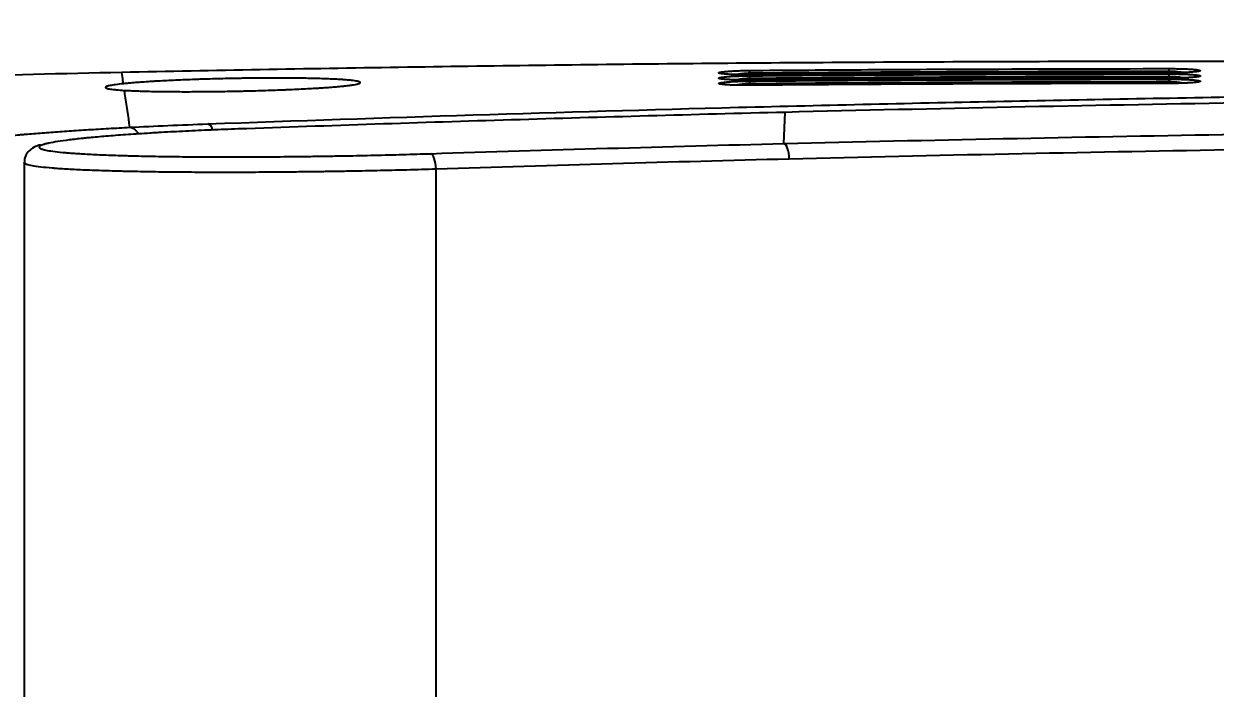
# Model space of a CAD drawing. Extents: x 2759 to 9191, y -64 to 2464.
# Drawn here: x 3099.8 to 3176.5, y 1843.2 to 1885.9 of the extents above; entities that cross this region are included whole.
import ezdxf

# ---------------------------------------------------------------- set-up
doc = ezdxf.new("R2010")
doc.units = 0
doc.header["$LTSCALE"] = 20
doc.header["$MEASUREMENT"] = 0
doc.layers.get('0').update_dxf_attribs({"linetype": 'CONTINUOUS'})
doc.layers.get('DEFPOINTS').update_dxf_attribs({"linetype": 'CONTINUOUS'})
doc.styles.get("Standard").update_dxf_attribs({"font": 'NanumGothic.ttf'})
doc.dimstyles.get("Standard").update_dxf_attribs({"dimtxt": 2.7, "dimasz": 2.5, "dimexe": 1.5, "dimexo": 1.5, "dimgap": 1.5, "dimtad": 1, "dimdec": 0, "dimlfac": 10, "dimzin": 0, "dimdsep": 46, "dimtxsty": 'Standard', "dimcen": 0, "dimclrt": 2, "dimadec": 0, "dimazin": 0, "dimtfac": 1, "dimtdec": 0, "dimtmove": 0, "dimatfit": 3, "dimfxl": 0, "dimtolj": 1, "dimtzin": 0, "dimarcsym": 0})

# ---------------------------------------------------------------- blocks, each defined once
blk = doc.blocks.new('*D41')
at = {"color": 3, "lineweight": -2}
for p, q in [((2915.782, 1685.187), (2915.782, 1966.499)), ((3600.37, 1685.186), (3600.37, 1966.499)), ((2935.782, 1961.499), (3580.37, 1961.499))]:
    blk.add_line(p, q, dxfattribs=at)
at = {"color": 3}
for points in [[(2935.782, 1964.832), (2935.782, 1958.166), (2915.782, 1961.499)], [(3580.37, 1964.832), (3580.37, 1958.166), (3600.37, 1961.499)]]:
    blk.add_solid(points, dxfattribs=at)
at = {"layer": 'DEFPOINTS', "color": 0}
for p in [(3600.37, 1961.499), (2915.782, 1683.687), (3600.37, 1683.686)]:
    blk.add_point(p, dxfattribs=at)
at = {"color": 2, "insert": (3258.076, 1985.108), "char_height": 25, "attachment_point": 5}
blk.add_mtext('\\A1;685', dxfattribs=at)

msp = doc.modelspace()

# ---------------------------------------------------------------- linework, layer by layer
at = {"color": 7, "linetype": 'Continuous'}
for p, q in [((3148.708, 1878.233), (3148.774, 1880.244)), ((3099.79, 1877.005), (3099.79, 1841.288))]:
    msp.add_line(p, q, dxfattribs=at)
for centre, major_axis, ratio, start_param, end_param in [((3146.51, 1882.439), (-0.004, 0.5), 0.00722, 5.410489, 6.233224), ((3173.51, 1882.559), (-0.001, 0.5), 0.000961, 5.41052, 6.23323), ((3173.51, 1882.219), (-0.001, 0.5), 0.000959, 5.41052, 6.23323), ((3146.51, 1882.098), (-0.004, 0.5), 0.007221, 5.410489, 6.233224), ((3146.51, 1881.758), (-0.004, 0.5), 0.007222, 5.410489, 6.233224), ((3173.51, 1881.878), (-0.001, 0.5), 0.000956, 5.41052, 6.23323), ((3111.654, 1878), (-0.055, 1.499), 0.325788, 5.548218, 6.230342), ((3148.716, 1877.234), (-0.025, 1), 0.32589, 4.704201, 6.230337), ((3125.983, 1876.584), (-0.032, 0.999), 0.32583, 4.701943, 6.230343)]:
    msp.add_ellipse(centre, major_axis=major_axis, ratio=ratio, start_param=start_param, end_param=end_param, dxfattribs=at)
for points, knots in [([(3248.759, 1883.288), (3245.786, 1883.305), (3242.813, 1883.322), (3236.868, 1883.357), (3233.896, 1883.373), (3224.978, 1883.42), (3219.033, 1883.448), (3210.115, 1883.481), (3207.142, 1883.491), (3201.197, 1883.507), (3192.279, 1883.526), (3183.361, 1883.529), (3171.471, 1883.522), (3165.525, 1883.511), (3156.608, 1883.474), (3153.635, 1883.458), (3147.69, 1883.418), (3144.718, 1883.393), (3135.801, 1883.305), (3129.856, 1883.229), (3117.968, 1883.043), (3112.023, 1882.934), (3106.079, 1882.81)], [0, 0, 0, 0, 0.0625, 0.0625, 0.125, 0.125, 0.25, 0.25, 0.3125, 0.3125, 0.375, 0.5, 0.5, 0.625, 0.625, 0.6875, 0.6875, 0.75, 0.75, 0.875, 0.875, 1, 1, 1, 1]), ([(3106.079, 1882.81), (3102.297, 1882.731), (3098.514, 1882.637), (3092.842, 1882.467), (3090.951, 1882.405), (3087.17, 1882.271), (3085.279, 1882.198), (3081.499, 1882.04), (3079.609, 1881.954), (3075.831, 1881.767), (3072.053, 1881.566), (3068.277, 1881.333), (3064.502, 1881.081), (3062.615, 1880.946), (3060.729, 1880.801)], [0, 0, 0, 0, 0.25, 0.25, 0.375, 0.375, 0.5, 0.5, 0.625, 0.625, 0.75, 0.875, 0.875, 1, 1, 1, 1]), ([(3146.505, 1882.666), (3146.427, 1882.665), (3146.349, 1882.665), (3146.195, 1882.665), (3146.12, 1882.665), (3146.026, 1882.666), (3146.008, 1882.666), (3145.971, 1882.666), (3145.952, 1882.666), (3145.898, 1882.667), (3145.862, 1882.668), (3145.757, 1882.669), (3145.689, 1882.671), (3145.592, 1882.673), (3145.56, 1882.674), (3145.513, 1882.675), (3145.497, 1882.676), (3145.467, 1882.677), (3145.452, 1882.677), (3145.377, 1882.68), (3145.321, 1882.682), (3145.215, 1882.687), (3145.165, 1882.689), (3145.094, 1882.693), (3145.071, 1882.694), (3145.027, 1882.697), (3145.005, 1882.699), (3144.942, 1882.703), (3144.904, 1882.706), (3144.833, 1882.712), (3144.8, 1882.716), (3144.71, 1882.726), (3144.661, 1882.732), (3144.611, 1882.741), (3144.602, 1882.743), (3144.585, 1882.747), (3144.577, 1882.749), (3144.555, 1882.754), (3144.543, 1882.758), (3144.514, 1882.769), (3144.505, 1882.777), (3144.505, 1882.787), (3144.506, 1882.789), (3144.509, 1882.793), (3144.514, 1882.798), (3144.526, 1882.804), (3144.555, 1882.816), (3144.585, 1882.824), (3144.644, 1882.836), (3144.666, 1882.84), (3144.704, 1882.845), (3144.717, 1882.847), (3144.745, 1882.851), (3144.759, 1882.853), (3144.835, 1882.863), (3144.906, 1882.87), (3145.03, 1882.881), (3145.074, 1882.885), (3145.145, 1882.89), (3145.169, 1882.892), (3145.22, 1882.895), (3145.246, 1882.897), (3145.325, 1882.902), (3145.381, 1882.905), (3145.498, 1882.911), (3145.56, 1882.914), (3145.657, 1882.918), (3145.691, 1882.92), (3145.758, 1882.922), (3145.793, 1882.923), (3145.897, 1882.927), (3145.969, 1882.929), (3146.08, 1882.932), (3146.117, 1882.933), (3146.175, 1882.934), (3146.194, 1882.934), (3146.232, 1882.935), (3146.252, 1882.935), (3146.348, 1882.937), (3146.427, 1882.938), (3146.505, 1882.938)], [0, 0, 0, 0, 0.03125, 0.03125, 0.0625, 0.0625, 0.070313, 0.070313, 0.078125, 0.078125, 0.09375, 0.09375, 0.125, 0.125, 0.140625, 0.140625, 0.148438, 0.148438, 0.15625, 0.15625, 0.1875, 0.1875, 0.21875, 0.21875, 0.234375, 0.234375, 0.25, 0.25, 0.28125, 0.28125, 0.3125, 0.3125, 0.375, 0.375, 0.390625, 0.390625, 0.40625, 0.40625, 0.4375, 0.4375, 0.5, 0.5, 0.515625, 0.515625, 0.53125, 0.5625, 0.5625, 0.625, 0.625, 0.65625, 0.65625, 0.671875, 0.671875, 0.6875, 0.6875, 0.75, 0.75, 0.78125, 0.78125, 0.796875, 0.796875, 0.8125, 0.8125, 0.84375, 0.84375, 0.875, 0.875, 0.890625, 0.890625, 0.90625, 0.90625, 0.9375, 0.9375, 0.953125, 0.953125, 0.960937, 0.960937, 0.96875, 0.96875, 1, 1, 1, 1]), ([(3146.505, 1882.667), (3146.477, 1882.667), (3146.269, 1882.664), (3145.873, 1882.667), (3145.382, 1882.679), (3144.971, 1882.7), (3144.748, 1882.725), (3144.696, 1882.736), (3144.696, 1882.736)], [0, 0, 0, 0, 0.028653, 0.211251, 0.398903, 0.619265, 0.875039, 1, 1, 1, 1]), ([(3146.51, 1882.761), (3146.444, 1882.76), (3146.38, 1882.758), (3146.284, 1882.753), (3146.253, 1882.751), (3146.191, 1882.746), (3146.161, 1882.744), (3146.072, 1882.736), (3146.015, 1882.73), (3145.947, 1882.721), (3145.934, 1882.719), (3145.907, 1882.715), (3145.894, 1882.713), (3145.855, 1882.707), (3145.83, 1882.703), (3145.763, 1882.691), (3145.722, 1882.683), (3145.684, 1882.675)], [0, 0, 0, 0, 0.205276, 0.205276, 0.307913, 0.307913, 0.410551, 0.410551, 0.615827, 0.615827, 0.667146, 0.667146, 0.718465, 0.718465, 0.821103, 0.821103, 1, 1, 1, 1]), ([(3146.505, 1882.938), (3148.756, 1882.958), (3151.006, 1882.974), (3155.506, 1883.002), (3157.757, 1883.014), (3164.508, 1883.042), (3169.008, 1883.053), (3173.509, 1883.059)], [0, 0, 0, 0, 0.25, 0.25, 0.5, 0.5, 1, 1, 1, 1]), ([(3173.509, 1882.786), (3169.008, 1882.78), (3164.508, 1882.77), (3157.757, 1882.741), (3155.506, 1882.73), (3151.006, 1882.702), (3148.756, 1882.685), (3146.505, 1882.666)], [0, 0, 0, 0, 0.5, 0.5, 0.75, 0.75, 1, 1, 1, 1]), ([(3146.505, 1882.598), (3148.756, 1882.617), (3151.006, 1882.634), (3155.506, 1882.662), (3157.757, 1882.673), (3164.508, 1882.702), (3169.008, 1882.712), (3173.509, 1882.718)], [0, 0, 0, 0, 0.25, 0.25, 0.5, 0.5, 1, 1, 1, 1]), ([(3173.51, 1882.881), (3169.01, 1882.875), (3162.259, 1882.859), (3155.509, 1882.824), (3151.009, 1882.796), (3148.759, 1882.78), (3146.51, 1882.761)], [0, 0, 0, 0, 0.5, 0.75, 0.75, 1, 1, 1, 1]), ([(3175.318, 1882.874), (3175.318, 1882.874), (3175.315, 1882.873), (3175.252, 1882.86), (3175.023, 1882.834), (3174.599, 1882.808), (3174.07, 1882.791), (3173.633, 1882.785), (3173.409, 1882.787), (3173.355, 1882.788)], [0, 0, 0, 0, 0.017674, 0.141331, 0.361877, 0.589204, 0.781758, 0.94776, 1, 1, 1, 1]), ([(3173.509, 1883.059), (3173.588, 1883.059), (3173.666, 1883.058), (3173.819, 1883.057), (3173.894, 1883.057), (3173.988, 1883.055), (3174.006, 1883.055), (3174.043, 1883.054), (3174.061, 1883.054), (3174.116, 1883.053), (3174.152, 1883.052), (3174.257, 1883.05), (3174.324, 1883.048), (3174.421, 1883.045), (3174.453, 1883.044), (3174.5, 1883.042), (3174.515, 1883.041), (3174.546, 1883.04), (3174.561, 1883.039), (3174.635, 1883.036), (3174.691, 1883.034), (3174.797, 1883.028), (3174.847, 1883.025), (3174.918, 1883.021), (3174.952, 1883.018), (3174.985, 1883.016), (3175.007, 1883.014), (3175.017, 1883.014), (3175.069, 1883.009), (3175.108, 1883.006), (3175.179, 1882.999), (3175.212, 1882.996), (3175.302, 1882.985), (3175.352, 1882.978), (3175.401, 1882.969), (3175.411, 1882.967), (3175.428, 1882.963), (3175.436, 1882.961), (3175.458, 1882.955), (3175.47, 1882.951), (3175.499, 1882.94), (3175.509, 1882.932), (3175.509, 1882.923), (3175.509, 1882.921), (3175.506, 1882.917), (3175.504, 1882.915), (3175.497, 1882.909), (3175.49, 1882.905), (3175.46, 1882.894), (3175.431, 1882.886), (3175.372, 1882.875), (3175.35, 1882.871), (3175.313, 1882.865), (3175.3, 1882.864), (3175.272, 1882.86), (3175.258, 1882.858), (3175.182, 1882.849), (3175.111, 1882.842), (3174.987, 1882.832), (3174.943, 1882.829), (3174.872, 1882.824), (3174.848, 1882.823), (3174.797, 1882.82), (3174.771, 1882.818), (3174.691, 1882.814), (3174.635, 1882.811), (3174.518, 1882.806), (3174.456, 1882.803), (3174.375, 1882.801), (3174.359, 1882.8), (3174.325, 1882.799), (3174.308, 1882.798), (3174.257, 1882.797), (3174.223, 1882.796), (3174.118, 1882.793), (3174.046, 1882.792), (3173.935, 1882.79), (3173.898, 1882.789), (3173.84, 1882.788), (3173.821, 1882.788), (3173.782, 1882.788), (3173.763, 1882.787), (3173.666, 1882.787), (3173.588, 1882.786), (3173.509, 1882.786)], [0, 0, 0, 0, 0.03125, 0.03125, 0.0625, 0.0625, 0.070313, 0.070313, 0.078125, 0.078125, 0.09375, 0.09375, 0.125, 0.125, 0.140625, 0.140625, 0.148438, 0.148438, 0.15625, 0.15625, 0.1875, 0.1875, 0.21875, 0.21875, 0.234375, 0.242188, 0.242188, 0.25, 0.25, 0.28125, 0.28125, 0.3125, 0.3125, 0.375, 0.375, 0.390625, 0.390625, 0.40625, 0.40625, 0.4375, 0.4375, 0.5, 0.5, 0.515625, 0.515625, 0.53125, 0.53125, 0.5625, 0.5625, 0.625, 0.625, 0.65625, 0.65625, 0.671875, 0.671875, 0.6875, 0.6875, 0.75, 0.75, 0.78125, 0.78125, 0.796875, 0.796875, 0.8125, 0.8125, 0.84375, 0.84375, 0.875, 0.875, 0.882813, 0.882813, 0.890625, 0.890625, 0.90625, 0.90625, 0.9375, 0.9375, 0.953125, 0.953125, 0.960938, 0.960938, 0.96875, 0.96875, 1, 1, 1, 1]), ([(3173.509, 1882.718), (3173.588, 1882.718), (3173.666, 1882.718), (3173.819, 1882.717), (3173.894, 1882.716), (3173.988, 1882.715), (3174.006, 1882.714), (3174.043, 1882.714), (3174.061, 1882.713), (3174.116, 1882.712), (3174.152, 1882.712), (3174.257, 1882.709), (3174.324, 1882.707), (3174.421, 1882.704), (3174.453, 1882.703), (3174.5, 1882.701), (3174.515, 1882.701), (3174.546, 1882.699), (3174.561, 1882.699), (3174.635, 1882.696), (3174.691, 1882.693), (3174.797, 1882.688), (3174.847, 1882.685), (3174.918, 1882.68), (3174.952, 1882.678), (3174.985, 1882.675), (3175.007, 1882.674), (3175.017, 1882.673), (3175.069, 1882.669), (3175.108, 1882.665), (3175.179, 1882.659), (3175.212, 1882.655), (3175.302, 1882.645), (3175.352, 1882.637), (3175.401, 1882.628), (3175.411, 1882.626), (3175.428, 1882.622), (3175.436, 1882.62), (3175.458, 1882.615), (3175.47, 1882.611), (3175.499, 1882.599), (3175.509, 1882.592), (3175.509, 1882.582), (3175.509, 1882.58), (3175.506, 1882.576), (3175.504, 1882.574), (3175.497, 1882.568), (3175.49, 1882.564), (3175.46, 1882.553), (3175.431, 1882.545), (3175.372, 1882.534), (3175.35, 1882.53), (3175.313, 1882.525), (3175.3, 1882.523), (3175.272, 1882.519), (3175.258, 1882.517), (3175.182, 1882.508), (3175.111, 1882.501), (3174.987, 1882.491), (3174.943, 1882.488), (3174.872, 1882.484), (3174.848, 1882.482), (3174.797, 1882.479), (3174.771, 1882.477), (3174.691, 1882.473), (3174.635, 1882.47), (3174.518, 1882.465), (3174.456, 1882.463), (3174.375, 1882.46), (3174.359, 1882.459), (3174.325, 1882.458), (3174.308, 1882.458), (3174.257, 1882.456), (3174.223, 1882.455), (3174.118, 1882.453), (3174.046, 1882.451), (3173.935, 1882.449), (3173.898, 1882.448), (3173.84, 1882.448), (3173.821, 1882.447), (3173.782, 1882.447), (3173.763, 1882.447), (3173.666, 1882.446), (3173.588, 1882.446), (3173.509, 1882.445)], [0, 0, 0, 0, 0.03125, 0.03125, 0.0625, 0.0625, 0.070313, 0.070313, 0.078125, 0.078125, 0.09375, 0.09375, 0.125, 0.125, 0.140625, 0.140625, 0.148438, 0.148438, 0.15625, 0.15625, 0.1875, 0.1875, 0.21875, 0.21875, 0.234375, 0.242188, 0.242188, 0.25, 0.25, 0.28125, 0.28125, 0.3125, 0.3125, 0.375, 0.375, 0.390625, 0.390625, 0.40625, 0.40625, 0.4375, 0.4375, 0.5, 0.5, 0.515625, 0.515625, 0.53125, 0.53125, 0.5625, 0.5625, 0.625, 0.625, 0.65625, 0.65625, 0.671875, 0.671875, 0.6875, 0.6875, 0.75, 0.75, 0.78125, 0.78125, 0.796875, 0.796875, 0.8125, 0.8125, 0.84375, 0.84375, 0.875, 0.875, 0.882813, 0.882813, 0.890625, 0.890625, 0.90625, 0.90625, 0.9375, 0.9375, 0.953125, 0.953125, 0.960938, 0.960938, 0.96875, 0.96875, 1, 1, 1, 1]), ([(3174.348, 1882.804), (3174.329, 1882.808), (3174.309, 1882.812), (3174.265, 1882.82), (3174.241, 1882.824), (3174.167, 1882.836), (3174.115, 1882.843), (3174.033, 1882.853), (3174.005, 1882.856), (3173.962, 1882.86), (3173.948, 1882.861), (3173.918, 1882.864), (3173.903, 1882.865), (3173.828, 1882.871), (3173.767, 1882.875), (3173.672, 1882.878), (3173.64, 1882.879), (3173.591, 1882.88), (3173.575, 1882.88), (3173.542, 1882.881), (3173.526, 1882.881), (3173.51, 1882.881)], [0, 0, 0, 0, 0.088793, 0.088793, 0.190038, 0.190038, 0.392529, 0.392529, 0.493774, 0.493774, 0.544396, 0.544396, 0.595019, 0.595019, 0.79751, 0.79751, 0.898755, 0.898755, 0.949377, 0.949377, 1, 1, 1, 1]), ([(3106.188, 1882.085), (3105.997, 1882.065), (3105.829, 1882.044), (3105.539, 1882.004), (3105.416, 1881.984), (3105.293, 1881.959), (3105.27, 1881.954), (3105.227, 1881.944), (3105.207, 1881.939), (3105.152, 1881.924), (3105.122, 1881.914), (3105.05, 1881.885), (3105.028, 1881.866), (3105.031, 1881.843), (3105.033, 1881.838), (3105.04, 1881.829), (3105.046, 1881.824), (3105.067, 1881.811), (3105.087, 1881.802), (3105.167, 1881.776), (3105.245, 1881.759), (3105.398, 1881.736), (3105.456, 1881.728), (3105.551, 1881.717), (3105.601, 1881.712), (3105.654, 1881.706), (3105.691, 1881.703), (3105.709, 1881.701), (3105.88, 1881.685), (3106.055, 1881.672), (3106.251, 1881.66)], [0, 0, 0, 0, 0.125, 0.125, 0.25, 0.25, 0.28125, 0.28125, 0.3125, 0.3125, 0.375, 0.375, 0.5, 0.5, 0.53125, 0.53125, 0.5625, 0.5625, 0.625, 0.625, 0.75, 0.75, 0.8125, 0.8125, 0.84375, 0.859375, 0.859375, 0.875, 0.875, 1, 1, 1, 1]), ([(3106.251, 1881.66), (3106.309, 1881.657), (3106.4, 1881.652), (3106.495, 1881.647), (3106.559, 1881.644), (3106.592, 1881.642), (3106.757, 1881.634), (3106.897, 1881.628), (3107.187, 1881.618), (3107.49, 1881.608), (3107.819, 1881.6), (3108.159, 1881.593), (3108.336, 1881.589), (3108.565, 1881.586), (3108.611, 1881.585), (3108.704, 1881.584), (3108.844, 1881.582), (3108.986, 1881.581), (3109.273, 1881.578), (3109.663, 1881.575), (3110.068, 1881.575), (3110.481, 1881.575), (3110.691, 1881.575), (3111.013, 1881.577), (3111.121, 1881.578), (3111.337, 1881.579), (3111.446, 1881.58), (3111.772, 1881.583), (3112.209, 1881.588), (3112.869, 1881.597), (3113.312, 1881.606), (3113.591, 1881.611), (3113.646, 1881.612), (3113.758, 1881.615), (3113.814, 1881.616), (3113.981, 1881.62), (3114.092, 1881.622), (3114.423, 1881.631), (3114.86, 1881.642), (3115.503, 1881.662), (3115.924, 1881.676), (3116.236, 1881.688), (3116.339, 1881.692), (3116.494, 1881.698), (3116.545, 1881.7), (3116.647, 1881.704), (3116.9, 1881.714), (3117.341, 1881.734), (3117.9, 1881.761), (3118.253, 1881.781), (3118.511, 1881.796), (3118.596, 1881.801), (3118.721, 1881.809), (3118.762, 1881.811), (3118.844, 1881.816), (3119.047, 1881.829), (3119.391, 1881.853), (3119.808, 1881.886), (3120.058, 1881.908), (3120.235, 1881.926), (3120.32, 1881.934), (3120.402, 1881.943), (3120.455, 1881.949), (3120.482, 1881.951), (3120.61, 1881.966), (3120.704, 1881.978), (3120.876, 1882.001), (3121.03, 1882.024), (3121.151, 1882.047), (3121.254, 1882.071), (3121.297, 1882.082), (3121.34, 1882.097), (3121.348, 1882.1), (3121.363, 1882.105), (3121.384, 1882.114), (3121.4, 1882.122), (3121.424, 1882.139), (3121.438, 1882.162), (3121.417, 1882.183), (3121.378, 1882.205), (3121.35, 1882.215), (3121.303, 1882.228), (3121.293, 1882.231), (3121.272, 1882.236), (3121.239, 1882.244), (3121.201, 1882.251), (3121.118, 1882.266), (3120.991, 1882.285), (3120.75, 1882.312), (3120.556, 1882.329), (3120.424, 1882.339), (3120.397, 1882.341), (3120.342, 1882.345), (3120.314, 1882.347), (3120.229, 1882.352), (3120.17, 1882.356), (3119.989, 1882.367), (3119.733, 1882.381), (3119.308, 1882.399), (3118.997, 1882.41), (3118.753, 1882.417), (3118.671, 1882.419), (3118.543, 1882.422), (3118.501, 1882.423), (3118.415, 1882.426), (3118.198, 1882.431), (3117.795, 1882.438), (3117.23, 1882.446), (3116.835, 1882.449), (3116.532, 1882.45), (3116.43, 1882.451), (3116.274, 1882.451), (3116.222, 1882.451), (3116.118, 1882.451), (3116.065, 1882.451), (3115.803, 1882.451), (3115.591, 1882.451), (3115.164, 1882.449), (3114.734, 1882.446), (3114.296, 1882.441), (3113.965, 1882.436), (3113.799, 1882.434), (3113.631, 1882.431), (3113.519, 1882.429), (3113.464, 1882.429), (3113.184, 1882.424), (3112.962, 1882.419), (3112.52, 1882.409), (3112.081, 1882.399), (3111.646, 1882.387), (3111.321, 1882.377), (3111.214, 1882.373), (3110.999, 1882.366), (3110.891, 1882.362), (3110.571, 1882.351), (3110.362, 1882.343), (3109.951, 1882.327), (3109.548, 1882.31), (3109.162, 1882.291), (3108.784, 1882.272), (3108.599, 1882.263), (3108.373, 1882.25), (3108.328, 1882.247), (3108.239, 1882.242), (3108.106, 1882.234), (3107.978, 1882.226), (3107.725, 1882.21), (3107.402, 1882.189), (3106.955, 1882.155), (3106.683, 1882.132), (3106.521, 1882.117), (3106.489, 1882.114), (3106.426, 1882.108), (3106.395, 1882.105), (3106.304, 1882.096), (3106.245, 1882.09), (3106.188, 1882.085)], [0, 0, 0, 0, 0.007813, 0.011719, 0.011719, 0.015625, 0.015625, 0.03125, 0.03125, 0.046875, 0.0625, 0.0625, 0.078125, 0.078125, 0.082031, 0.082031, 0.085938, 0.09375, 0.09375, 0.109375, 0.125, 0.125, 0.140625, 0.140625, 0.148438, 0.148438, 0.15625, 0.15625, 0.171875, 0.1875, 0.203125, 0.203125, 0.207031, 0.207031, 0.210938, 0.210938, 0.21875, 0.21875, 0.234375, 0.25, 0.265625, 0.265625, 0.273438, 0.273438, 0.277344, 0.277344, 0.28125, 0.296875, 0.3125, 0.328125, 0.328125, 0.335938, 0.335938, 0.339844, 0.339844, 0.34375, 0.359375, 0.375, 0.390625, 0.390625, 0.398438, 0.402344, 0.402344, 0.40625, 0.40625, 0.421875, 0.421875, 0.4375, 0.453125, 0.453125, 0.46875, 0.46875, 0.472656, 0.472656, 0.476563, 0.484375, 0.484375, 0.5, 0.515625, 0.515625, 0.53125, 0.53125, 0.535156, 0.535156, 0.539063, 0.546875, 0.546875, 0.5625, 0.578125, 0.59375, 0.59375, 0.597656, 0.597656, 0.601563, 0.601563, 0.609375, 0.609375, 0.625, 0.640625, 0.65625, 0.65625, 0.664063, 0.664063, 0.667969, 0.667969, 0.671875, 0.6875, 0.703125, 0.71875, 0.71875, 0.726563, 0.726563, 0.730469, 0.730469, 0.734375, 0.734375, 0.75, 0.75, 0.765625, 0.78125, 0.78125, 0.789063, 0.792969, 0.792969, 0.796875, 0.796875, 0.8125, 0.8125, 0.828125, 0.84375, 0.84375, 0.851563, 0.851563, 0.859375, 0.859375, 0.875, 0.875, 0.890625, 0.90625, 0.90625, 0.921875, 0.921875, 0.925781, 0.925781, 0.929688, 0.9375, 0.9375, 0.953125, 0.96875, 0.984375, 0.984375, 0.988281, 0.988281, 0.992187, 0.992187, 1, 1, 1, 1]), ([(3111.626, 1879.498), (3123.008, 1879.914), (3134.392, 1880.273), (3148.623, 1880.64), (3151.47, 1880.708), (3157.163, 1880.839), (3162.856, 1880.962), (3168.549, 1881.073), (3174.243, 1881.18), (3177.09, 1881.231), (3185.63, 1881.381), (3191.324, 1881.475), (3202.711, 1881.651), (3208.405, 1881.733), (3219.793, 1881.887), (3225.486, 1881.959), (3234.027, 1882.059), (3236.874, 1882.091), (3242.569, 1882.154), (3245.416, 1882.184), (3248.263, 1882.215)], [0, 0, 0, 0, 0.25, 0.25, 0.3125, 0.3125, 0.375, 0.4375, 0.4375, 0.5, 0.5, 0.625, 0.625, 0.75, 0.75, 0.875, 0.875, 0.9375, 0.9375, 1, 1, 1, 1]), ([(3146.505, 1882.325), (3146.427, 1882.325), (3146.349, 1882.324), (3146.195, 1882.324), (3146.12, 1882.324), (3146.026, 1882.325), (3146.008, 1882.325), (3145.971, 1882.326), (3145.952, 1882.326), (3145.898, 1882.326), (3145.862, 1882.327), (3145.757, 1882.329), (3145.689, 1882.33), (3145.592, 1882.332), (3145.56, 1882.333), (3145.513, 1882.335), (3145.497, 1882.335), (3145.467, 1882.336), (3145.452, 1882.336), (3145.377, 1882.339), (3145.321, 1882.341), (3145.215, 1882.346), (3145.165, 1882.348), (3145.094, 1882.352), (3145.071, 1882.354), (3145.027, 1882.357), (3145.005, 1882.358), (3144.942, 1882.363), (3144.904, 1882.366), (3144.833, 1882.372), (3144.8, 1882.375), (3144.71, 1882.385), (3144.661, 1882.392), (3144.611, 1882.401), (3144.602, 1882.403), (3144.585, 1882.406), (3144.577, 1882.408), (3144.555, 1882.414), (3144.543, 1882.417), (3144.514, 1882.429), (3144.505, 1882.436), (3144.505, 1882.446), (3144.506, 1882.448), (3144.509, 1882.452), (3144.514, 1882.458), (3144.526, 1882.464), (3144.555, 1882.475), (3144.585, 1882.483), (3144.644, 1882.495), (3144.666, 1882.499), (3144.704, 1882.505), (3144.717, 1882.507), (3144.745, 1882.511), (3144.759, 1882.512), (3144.835, 1882.522), (3144.906, 1882.53), (3145.03, 1882.541), (3145.074, 1882.544), (3145.145, 1882.549), (3145.169, 1882.551), (3145.22, 1882.555), (3145.246, 1882.556), (3145.325, 1882.561), (3145.381, 1882.564), (3145.498, 1882.571), (3145.56, 1882.573), (3145.657, 1882.578), (3145.691, 1882.579), (3145.758, 1882.581), (3145.793, 1882.583), (3145.897, 1882.586), (3145.969, 1882.588), (3146.08, 1882.591), (3146.117, 1882.592), (3146.175, 1882.593), (3146.194, 1882.593), (3146.232, 1882.594), (3146.252, 1882.595), (3146.348, 1882.596), (3146.427, 1882.597), (3146.505, 1882.598)], [0, 0, 0, 0, 0.03125, 0.03125, 0.0625, 0.0625, 0.070313, 0.070313, 0.078125, 0.078125, 0.09375, 0.09375, 0.125, 0.125, 0.140625, 0.140625, 0.148438, 0.148438, 0.15625, 0.15625, 0.1875, 0.1875, 0.21875, 0.21875, 0.234375, 0.234375, 0.25, 0.25, 0.28125, 0.28125, 0.3125, 0.3125, 0.375, 0.375, 0.390625, 0.390625, 0.40625, 0.40625, 0.4375, 0.4375, 0.5, 0.5, 0.515625, 0.515625, 0.53125, 0.5625, 0.5625, 0.625, 0.625, 0.65625, 0.65625, 0.671875, 0.671875, 0.6875, 0.6875, 0.75, 0.75, 0.78125, 0.78125, 0.796875, 0.796875, 0.8125, 0.8125, 0.84375, 0.84375, 0.875, 0.875, 0.890625, 0.890625, 0.90625, 0.90625, 0.9375, 0.9375, 0.953125, 0.953125, 0.960937, 0.960937, 0.96875, 0.96875, 1, 1, 1, 1]), ([(3146.505, 1881.985), (3146.427, 1881.984), (3146.349, 1881.984), (3146.195, 1881.983), (3146.12, 1881.984), (3146.026, 1881.984), (3146.008, 1881.985), (3145.971, 1881.985), (3145.952, 1881.985), (3145.898, 1881.986), (3145.862, 1881.986), (3145.757, 1881.988), (3145.689, 1881.989), (3145.592, 1881.992), (3145.56, 1881.992), (3145.513, 1881.994), (3145.497, 1881.994), (3145.467, 1881.995), (3145.452, 1881.996), (3145.377, 1881.998), (3145.321, 1882.001), (3145.215, 1882.005), (3145.165, 1882.008), (3145.094, 1882.012), (3145.071, 1882.013), (3145.027, 1882.016), (3145.005, 1882.017), (3144.942, 1882.022), (3144.904, 1882.025), (3144.833, 1882.031), (3144.8, 1882.034), (3144.71, 1882.044), (3144.661, 1882.051), (3144.611, 1882.06), (3144.602, 1882.062), (3144.585, 1882.066), (3144.577, 1882.067), (3144.555, 1882.073), (3144.543, 1882.077), (3144.514, 1882.088), (3144.505, 1882.096), (3144.505, 1882.105), (3144.506, 1882.107), (3144.509, 1882.111), (3144.514, 1882.117), (3144.526, 1882.123), (3144.555, 1882.135), (3144.585, 1882.143), (3144.644, 1882.154), (3144.666, 1882.158), (3144.704, 1882.164), (3144.717, 1882.166), (3144.745, 1882.17), (3144.759, 1882.172), (3144.835, 1882.181), (3144.906, 1882.189), (3145.03, 1882.2), (3145.074, 1882.203), (3145.145, 1882.209), (3145.169, 1882.21), (3145.22, 1882.214), (3145.246, 1882.216), (3145.325, 1882.221), (3145.381, 1882.224), (3145.498, 1882.23), (3145.56, 1882.233), (3145.657, 1882.237), (3145.691, 1882.238), (3145.758, 1882.241), (3145.793, 1882.242), (3145.897, 1882.245), (3145.969, 1882.248), (3146.08, 1882.25), (3146.117, 1882.251), (3146.175, 1882.252), (3146.194, 1882.253), (3146.232, 1882.254), (3146.252, 1882.254), (3146.348, 1882.255), (3146.427, 1882.256), (3146.505, 1882.257)], [0, 0, 0, 0, 0.03125, 0.03125, 0.0625, 0.0625, 0.070313, 0.070313, 0.078125, 0.078125, 0.09375, 0.09375, 0.125, 0.125, 0.140625, 0.140625, 0.148438, 0.148438, 0.15625, 0.15625, 0.1875, 0.1875, 0.21875, 0.21875, 0.234375, 0.234375, 0.25, 0.25, 0.28125, 0.28125, 0.3125, 0.3125, 0.375, 0.375, 0.390625, 0.390625, 0.40625, 0.40625, 0.4375, 0.4375, 0.5, 0.5, 0.515625, 0.515625, 0.53125, 0.5625, 0.5625, 0.625, 0.625, 0.65625, 0.65625, 0.671875, 0.671875, 0.6875, 0.6875, 0.75, 0.75, 0.78125, 0.78125, 0.796875, 0.796875, 0.8125, 0.8125, 0.84375, 0.84375, 0.875, 0.875, 0.890625, 0.890625, 0.90625, 0.90625, 0.9375, 0.9375, 0.953125, 0.953125, 0.960938, 0.960938, 0.96875, 0.96875, 1, 1, 1, 1]), ([(3146.505, 1882.327), (3146.477, 1882.326), (3146.269, 1882.323), (3145.873, 1882.326), (3145.382, 1882.338), (3144.971, 1882.36), (3144.748, 1882.384), (3144.696, 1882.395), (3144.696, 1882.395)], [0, 0, 0, 0, 0.028653, 0.211249, 0.3989, 0.619258, 0.87503, 1, 1, 1, 1]), ([(3146.505, 1881.986), (3146.477, 1881.985), (3146.269, 1881.982), (3145.873, 1881.986), (3145.382, 1881.997), (3144.971, 1882.019), (3144.748, 1882.043), (3144.696, 1882.055), (3144.696, 1882.055)], [0, 0, 0, 0, 0.028653, 0.211247, 0.398894, 0.619249, 0.875017, 1, 1, 1, 1]), ([(3146.51, 1882.42), (3146.444, 1882.419), (3146.38, 1882.417), (3146.284, 1882.412), (3146.253, 1882.41), (3146.191, 1882.406), (3146.161, 1882.403), (3146.072, 1882.395), (3146.015, 1882.389), (3145.947, 1882.38), (3145.934, 1882.378), (3145.907, 1882.374), (3145.894, 1882.372), (3145.855, 1882.366), (3145.83, 1882.362), (3145.763, 1882.351), (3145.722, 1882.343), (3145.684, 1882.335)], [0, 0, 0, 0, 0.205276, 0.205276, 0.307914, 0.307914, 0.410552, 0.410552, 0.615828, 0.615828, 0.667147, 0.667147, 0.718466, 0.718466, 0.821104, 0.821104, 1, 1, 1, 1]), ([(3146.51, 1882.079), (3146.444, 1882.078), (3146.38, 1882.076), (3146.284, 1882.071), (3146.253, 1882.07), (3146.191, 1882.065), (3146.161, 1882.063), (3146.072, 1882.055), (3146.015, 1882.048), (3145.947, 1882.039), (3145.934, 1882.037), (3145.907, 1882.034), (3145.894, 1882.032), (3145.855, 1882.026), (3145.83, 1882.022), (3145.763, 1882.01), (3145.722, 1882.002), (3145.684, 1881.994)], [0, 0, 0, 0, 0.205276, 0.205276, 0.307913, 0.307913, 0.410551, 0.410551, 0.615827, 0.615827, 0.667145, 0.667145, 0.718464, 0.718464, 0.821102, 0.821102, 1, 1, 1, 1]), ([(3173.509, 1882.445), (3169.008, 1882.44), (3164.508, 1882.429), (3157.757, 1882.401), (3155.506, 1882.389), (3151.006, 1882.361), (3148.756, 1882.345), (3146.505, 1882.325)], [0, 0, 0, 0, 0.5, 0.5, 0.75, 0.75, 1, 1, 1, 1]), ([(3146.505, 1882.257), (3148.756, 1882.277), (3151.006, 1882.293), (3155.506, 1882.321), (3157.757, 1882.333), (3164.508, 1882.361), (3169.008, 1882.372), (3173.509, 1882.377)], [0, 0, 0, 0, 0.25, 0.25, 0.5, 0.5, 1, 1, 1, 1]), ([(3173.509, 1882.105), (3169.008, 1882.099), (3164.508, 1882.089), (3157.757, 1882.06), (3155.506, 1882.049), (3151.006, 1882.021), (3148.756, 1882.004), (3146.505, 1881.985)], [0, 0, 0, 0, 0.5, 0.5, 0.75, 0.75, 1, 1, 1, 1]), ([(3173.51, 1882.54), (3169.01, 1882.534), (3162.259, 1882.518), (3155.509, 1882.484), (3151.009, 1882.456), (3148.759, 1882.439), (3146.51, 1882.42)], [0, 0, 0, 0, 0.5, 0.75, 0.75, 1, 1, 1, 1]), ([(3173.51, 1882.199), (3169.01, 1882.194), (3162.259, 1882.178), (3155.509, 1882.143), (3151.009, 1882.115), (3148.759, 1882.099), (3146.51, 1882.079)], [0, 0, 0, 0, 0.5, 0.75, 0.75, 1, 1, 1, 1]), ([(3265.233, 1881.939), (3264.02, 1881.937), (3262.806, 1881.934), (3260.38, 1881.922), (3259.166, 1881.915), (3255.526, 1881.888), (3253.1, 1881.864), (3249.46, 1881.827), (3248.247, 1881.814), (3245.821, 1881.789), (3244.608, 1881.776), (3240.968, 1881.737), (3238.542, 1881.711), (3231.263, 1881.63), (3226.41, 1881.573), (3216.705, 1881.45), (3211.852, 1881.384), (3202.148, 1881.244), (3197.295, 1881.171), (3187.59, 1881.015), (3182.738, 1880.933), (3168.181, 1880.676), (3158.477, 1880.488), (3148.774, 1880.244)], [0, 0, 0, 0, 0.03125, 0.03125, 0.0625, 0.0625, 0.125, 0.125, 0.15625, 0.15625, 0.1875, 0.1875, 0.25, 0.25, 0.375, 0.375, 0.5, 0.5, 0.625, 0.625, 0.75, 0.75, 1, 1, 1, 1]), ([(3175.318, 1882.534), (3175.318, 1882.534), (3175.315, 1882.533), (3175.252, 1882.52), (3175.023, 1882.494), (3174.599, 1882.467), (3174.07, 1882.451), (3173.633, 1882.445), (3173.409, 1882.447), (3173.355, 1882.447)], [0, 0, 0, 0, 0.017247, 0.140957, 0.3616, 0.589026, 0.781663, 0.947737, 1, 1, 1, 1]), ([(3175.318, 1882.193), (3175.318, 1882.193), (3175.315, 1882.192), (3175.252, 1882.179), (3175.023, 1882.153), (3174.599, 1882.127), (3174.07, 1882.11), (3173.633, 1882.104), (3173.409, 1882.106), (3173.355, 1882.107)], [0, 0, 0, 0, 0.017518, 0.141195, 0.361776, 0.589139, 0.781723, 0.947752, 1, 1, 1, 1]), ([(3173.509, 1882.377), (3173.588, 1882.377), (3173.666, 1882.377), (3173.819, 1882.376), (3173.894, 1882.375), (3173.988, 1882.374), (3174.006, 1882.374), (3174.043, 1882.373), (3174.061, 1882.373), (3174.116, 1882.372), (3174.152, 1882.371), (3174.257, 1882.368), (3174.324, 1882.367), (3174.421, 1882.363), (3174.453, 1882.362), (3174.5, 1882.361), (3174.515, 1882.36), (3174.546, 1882.359), (3174.561, 1882.358), (3174.635, 1882.355), (3174.691, 1882.352), (3174.797, 1882.347), (3174.847, 1882.344), (3174.918, 1882.339), (3174.952, 1882.337), (3174.985, 1882.335), (3175.007, 1882.333), (3175.017, 1882.332), (3175.069, 1882.328), (3175.108, 1882.325), (3175.179, 1882.318), (3175.212, 1882.315), (3175.302, 1882.304), (3175.352, 1882.297), (3175.401, 1882.287), (3175.411, 1882.285), (3175.428, 1882.282), (3175.436, 1882.28), (3175.458, 1882.274), (3175.47, 1882.27), (3175.499, 1882.259), (3175.509, 1882.251), (3175.509, 1882.241), (3175.509, 1882.239), (3175.506, 1882.235), (3175.504, 1882.234), (3175.497, 1882.228), (3175.49, 1882.224), (3175.46, 1882.212), (3175.431, 1882.205), (3175.372, 1882.193), (3175.35, 1882.19), (3175.313, 1882.184), (3175.3, 1882.182), (3175.272, 1882.179), (3175.258, 1882.177), (3175.182, 1882.168), (3175.111, 1882.161), (3174.987, 1882.151), (3174.943, 1882.148), (3174.872, 1882.143), (3174.848, 1882.141), (3174.797, 1882.138), (3174.771, 1882.137), (3174.691, 1882.132), (3174.635, 1882.13), (3174.518, 1882.125), (3174.456, 1882.122), (3174.375, 1882.119), (3174.359, 1882.119), (3174.325, 1882.118), (3174.308, 1882.117), (3174.257, 1882.116), (3174.223, 1882.115), (3174.118, 1882.112), (3174.046, 1882.11), (3173.935, 1882.108), (3173.898, 1882.108), (3173.84, 1882.107), (3173.821, 1882.107), (3173.782, 1882.106), (3173.763, 1882.106), (3173.666, 1882.105), (3173.588, 1882.105), (3173.509, 1882.105)], [0, 0, 0, 0, 0.03125, 0.03125, 0.0625, 0.0625, 0.070313, 0.070313, 0.078125, 0.078125, 0.09375, 0.09375, 0.125, 0.125, 0.140625, 0.140625, 0.148437, 0.148437, 0.15625, 0.15625, 0.1875, 0.1875, 0.21875, 0.21875, 0.234375, 0.242187, 0.242187, 0.25, 0.25, 0.28125, 0.28125, 0.3125, 0.3125, 0.375, 0.375, 0.390625, 0.390625, 0.40625, 0.40625, 0.4375, 0.4375, 0.5, 0.5, 0.515625, 0.515625, 0.53125, 0.53125, 0.5625, 0.5625, 0.625, 0.625, 0.65625, 0.65625, 0.671875, 0.671875, 0.6875, 0.6875, 0.75, 0.75, 0.78125, 0.78125, 0.796875, 0.796875, 0.8125, 0.8125, 0.84375, 0.84375, 0.875, 0.875, 0.882812, 0.882812, 0.890625, 0.890625, 0.90625, 0.90625, 0.9375, 0.9375, 0.953125, 0.953125, 0.960937, 0.960937, 0.96875, 0.96875, 1, 1, 1, 1]), ([(3174.348, 1882.463), (3174.329, 1882.467), (3174.309, 1882.471), (3174.265, 1882.479), (3174.241, 1882.483), (3174.167, 1882.495), (3174.115, 1882.502), (3174.033, 1882.512), (3174.005, 1882.515), (3173.962, 1882.519), (3173.948, 1882.521), (3173.918, 1882.523), (3173.903, 1882.525), (3173.828, 1882.53), (3173.767, 1882.534), (3173.672, 1882.538), (3173.64, 1882.539), (3173.591, 1882.539), (3173.575, 1882.54), (3173.542, 1882.54), (3173.526, 1882.54), (3173.51, 1882.54)], [0, 0, 0, 0, 0.088792, 0.088792, 0.190037, 0.190037, 0.392528, 0.392528, 0.493773, 0.493773, 0.544396, 0.544396, 0.595019, 0.595019, 0.797509, 0.797509, 0.898755, 0.898755, 0.949377, 0.949377, 1, 1, 1, 1]), ([(3174.348, 1882.122), (3174.329, 1882.126), (3174.309, 1882.13), (3174.265, 1882.138), (3174.241, 1882.143), (3174.167, 1882.154), (3174.115, 1882.162), (3174.033, 1882.171), (3174.005, 1882.175), (3173.962, 1882.179), (3173.948, 1882.18), (3173.918, 1882.183), (3173.903, 1882.184), (3173.828, 1882.19), (3173.767, 1882.193), (3173.672, 1882.197), (3173.64, 1882.198), (3173.591, 1882.199), (3173.575, 1882.199), (3173.542, 1882.199), (3173.526, 1882.199), (3173.51, 1882.199)], [0, 0, 0, 0, 0.088793, 0.088793, 0.190038, 0.190038, 0.392529, 0.392529, 0.493774, 0.493774, 0.544397, 0.544397, 0.595019, 0.595019, 0.79751, 0.79751, 0.898755, 0.898755, 0.949377, 0.949377, 1, 1, 1, 1]), ([(3148.774, 1880.244), (3142.907, 1880.097), (3137.04, 1879.934), (3128.241, 1879.666), (3125.308, 1879.573), (3119.443, 1879.378), (3116.51, 1879.277), (3113.577, 1879.172)], [0, 0, 0, 0, 0.5, 0.5, 0.75, 0.75, 1, 1, 1, 1]), ([(3148.708, 1878.233), (3158.119, 1878.469), (3167.531, 1878.653), (3181.649, 1878.905), (3186.355, 1878.984), (3195.767, 1879.137), (3200.473, 1879.209), (3209.885, 1879.347), (3214.591, 1879.413), (3224.004, 1879.535), (3228.71, 1879.591), (3238.123, 1879.693), (3242.829, 1879.739), (3249.889, 1879.802), (3252.243, 1879.821), (3256.949, 1879.854), (3259.303, 1879.867), (3261.656, 1879.875)], [0, 0, 0, 0, 0.25, 0.25, 0.375, 0.375, 0.5, 0.5, 0.625, 0.625, 0.75, 0.75, 0.875, 0.875, 0.9375, 0.9375, 1, 1, 1, 1]), ([(3093.783, 1877.887), (3093.812, 1877.915), (3093.857, 1877.943), (3093.98, 1878.001), (3094.135, 1878.059), (3094.465, 1878.148), (3094.749, 1878.208), (3094.986, 1878.254), (3095.111, 1878.277), (3095.267, 1878.304), (3095.337, 1878.316), (3095.384, 1878.324), (3095.407, 1878.328), (3095.622, 1878.363), (3095.828, 1878.394), (3096.268, 1878.456), (3096.736, 1878.518), (3097.524, 1878.61), (3098.397, 1878.701), (3099.036, 1878.762), (3099.453, 1878.799), (3099.58, 1878.811), (3099.708, 1878.822), (3099.795, 1878.829), (3099.838, 1878.833), (3100.056, 1878.852), (3100.233, 1878.866), (3100.771, 1878.91), (3101.512, 1878.968), (3102.687, 1879.051), (3103.926, 1879.131), (3104.794, 1879.182), (3105.684, 1879.232), (3106.14, 1879.257), (3106.607, 1879.28)], [0, 0, 0, 0, 0.0625, 0.0625, 0.125, 0.1875, 0.25, 0.25, 0.28125, 0.296875, 0.304688, 0.304688, 0.3125, 0.3125, 0.375, 0.375, 0.4375, 0.5, 0.5625, 0.625, 0.625, 0.640625, 0.648438, 0.648438, 0.65625, 0.65625, 0.6875, 0.6875, 0.75, 0.8125, 0.875, 0.9375, 0.9375, 1, 1, 1, 1]), ([(3113.577, 1879.172), (3112.984, 1879.151), (3112.406, 1879.128), (3111.278, 1879.081), (3110.729, 1879.056), (3109.66, 1879.003), (3109.14, 1878.976), (3108.508, 1878.94), (3108.32, 1878.929), (3108.134, 1878.918), (3108.011, 1878.911), (3107.949, 1878.907), (3107.644, 1878.889), (3107.405, 1878.874), (3106.706, 1878.828), (3106.263, 1878.797), (3105.421, 1878.733), (3105.023, 1878.701), (3104.459, 1878.652), (3104.277, 1878.635), (3104.012, 1878.61), (3103.925, 1878.601), (3103.754, 1878.584), (3103.67, 1878.576), (3103.26, 1878.533), (3102.96, 1878.499), (3102.417, 1878.431), (3102.174, 1878.397), (3101.742, 1878.328), (3101.554, 1878.294), (3101.355, 1878.252), (3101.317, 1878.243), (3101.262, 1878.23), (3101.245, 1878.226), (3101.21, 1878.218), (3101.161, 1878.205), (3101.115, 1878.193), (3101.087, 1878.184)], [0, 0, 0, 0, 0.093041, 0.093041, 0.186081, 0.186081, 0.279122, 0.279122, 0.302382, 0.314012, 0.314012, 0.325642, 0.325642, 0.372162, 0.372162, 0.465203, 0.465203, 0.558243, 0.558243, 0.604764, 0.604764, 0.628024, 0.628024, 0.651284, 0.651284, 0.744324, 0.744324, 0.837365, 0.837365, 0.930405, 0.930405, 0.953666, 0.953666, 0.965296, 0.965296, 0.976926, 1, 1, 1, 1]), ([(3106.607, 1879.28), (3106.657, 1879.277), (3106.707, 1879.265), (3106.805, 1879.222), (3106.853, 1879.192), (3106.947, 1879.114), (3106.992, 1879.066), (3107.071, 1878.965), (3107.105, 1878.914), (3107.137, 1878.857)], [0, 0, 0, 0, 0.260289, 0.260289, 0.520579, 0.520579, 0.780868, 0.780868, 1, 1, 1, 1]), ([(3261.968, 1878.876), (3259.615, 1878.869), (3257.262, 1878.856), (3252.556, 1878.823), (3250.204, 1878.803), (3243.145, 1878.74), (3238.44, 1878.695), (3229.029, 1878.592), (3219.618, 1878.48), (3210.207, 1878.348), (3200.797, 1878.21), (3196.091, 1878.138), (3186.681, 1877.986), (3181.976, 1877.906), (3167.861, 1877.655), (3158.451, 1877.471), (3149.042, 1877.234)], [0, 0, 0, 0, 0.0625, 0.0625, 0.125, 0.125, 0.25, 0.25, 0.375, 0.5, 0.5, 0.625, 0.625, 0.75, 0.75, 1, 1, 1, 1]), ([(3100.839, 1878.139), (3100.793, 1878.13), (3100.615, 1878.084), (3100.41, 1877.997), (3100.076, 1877.76), (3099.819, 1877.385), (3099.813, 1877.118), (3099.822, 1877.008)], [0, 0, 0, 0, 0.128065, 0.495496, 0.71633, 0.893178, 1, 1, 1, 1]), ([(3101.087, 1878.184), (3101.058, 1878.176), (3101.031, 1878.168), (3100.907, 1878.126), (3100.771, 1878.061), (3100.755, 1877.999), (3100.789, 1877.953), (3100.808, 1877.938), (3100.848, 1877.916), (3100.863, 1877.908), (3100.889, 1877.897), (3100.898, 1877.894), (3100.917, 1877.886), (3100.927, 1877.883), (3100.948, 1877.875), (3100.959, 1877.872), (3100.971, 1877.868)], [0, 0, 0, 0, 0.074612, 0.074612, 0.370689, 0.666766, 0.666766, 0.814805, 0.814805, 0.888824, 0.888824, 0.925834, 0.925834, 0.962843, 0.962843, 1, 1, 1, 1]), ([(3100.971, 1877.868), (3101.051, 1877.843), (3101.153, 1877.819), (3101.422, 1877.769), (3101.594, 1877.743), (3101.996, 1877.694), (3102.226, 1877.671), (3102.519, 1877.646), (3102.552, 1877.643), (3102.619, 1877.638), (3102.653, 1877.635), (3102.756, 1877.627), (3102.967, 1877.611), (3103.193, 1877.595), (3103.662, 1877.566), (3104.338, 1877.529), (3105.112, 1877.498), (3105.73, 1877.476), (3105.942, 1877.469), (3106.215, 1877.461), (3106.271, 1877.459), (3106.381, 1877.456), (3106.437, 1877.454), (3106.606, 1877.45), (3106.719, 1877.447), (3107.291, 1877.432), (3107.766, 1877.422), (3108.752, 1877.405), (3109.263, 1877.398), (3110.319, 1877.386), (3110.864, 1877.382), (3111.498, 1877.379), (3111.569, 1877.378), (3111.711, 1877.378), (3111.924, 1877.377), (3112.138, 1877.376), (3112.569, 1877.375), (3112.858, 1877.375), (3113.731, 1877.375), (3114.321, 1877.377), (3115.519, 1877.383), (3116.126, 1877.387), (3117.049, 1877.396), (3117.359, 1877.399), (3117.827, 1877.405), (3117.983, 1877.407), (3118.296, 1877.411), (3118.452, 1877.413), (3118.922, 1877.42), (3119.235, 1877.424), (3119.706, 1877.432), (3119.863, 1877.435), (3120.176, 1877.44), (3120.333, 1877.443), (3121.113, 1877.457), (3121.732, 1877.47), (3122.96, 1877.498), (3123.569, 1877.513), (3124.776, 1877.546), (3125.375, 1877.564), (3125.969, 1877.583)], [0, 0, 0, 0, 0.048924, 0.048924, 0.10487, 0.10487, 0.160816, 0.160816, 0.167809, 0.167809, 0.174802, 0.174802, 0.188788, 0.216761, 0.216761, 0.272707, 0.328652, 0.328652, 0.356625, 0.356625, 0.363618, 0.363618, 0.370612, 0.370612, 0.384598, 0.384598, 0.440544, 0.440544, 0.496489, 0.496489, 0.552435, 0.552435, 0.559428, 0.559428, 0.566421, 0.580408, 0.580408, 0.608381, 0.608381, 0.664326, 0.664326, 0.720272, 0.720272, 0.748245, 0.748245, 0.762231, 0.762231, 0.776217, 0.776217, 0.80419, 0.80419, 0.818177, 0.818177, 0.832163, 0.832163, 0.888109, 0.888109, 0.944054, 0.944054, 1, 1, 1, 1]), ([(3126.309, 1876.584), (3125.685, 1876.565), (3125.055, 1876.547), (3123.784, 1876.514), (3123.143, 1876.499), (3121.851, 1876.471), (3121.199, 1876.459), (3120.378, 1876.444), (3120.214, 1876.441), (3119.884, 1876.436), (3119.719, 1876.433), (3119.223, 1876.426), (3118.893, 1876.421), (3118.399, 1876.414), (3118.235, 1876.412), (3117.906, 1876.408), (3117.741, 1876.406), (3117.249, 1876.401), (3116.923, 1876.398), (3115.951, 1876.389), (3115.312, 1876.384), (3114.052, 1876.378), (3113.431, 1876.377), (3112.512, 1876.376), (3112.208, 1876.377), (3111.755, 1876.378), (3111.529, 1876.378), (3111.305, 1876.379), (3111.156, 1876.38), (3111.081, 1876.38), (3110.414, 1876.383), (3109.84, 1876.388), (3108.729, 1876.399), (3108.192, 1876.406), (3107.155, 1876.424), (3106.654, 1876.434), (3106.052, 1876.448), (3105.933, 1876.451), (3105.756, 1876.456), (3105.698, 1876.457), (3105.581, 1876.461), (3105.291, 1876.469), (3105.012, 1876.477), (3104.362, 1876.499), (3103.548, 1876.53), (3102.837, 1876.567), (3102.343, 1876.597), (3102.185, 1876.607), (3101.958, 1876.623), (3101.884, 1876.628), (3101.776, 1876.636), (3101.74, 1876.639), (3101.669, 1876.645), (3101.635, 1876.647), (3101.327, 1876.673), (3101.084, 1876.696), (3100.661, 1876.745), (3100.48, 1876.771), (3100.179, 1876.824), (3100.059, 1876.852), (3099.96, 1876.884), (3099.949, 1876.888), (3099.929, 1876.895), (3099.92, 1876.899), (3099.893, 1876.91), (3099.877, 1876.917), (3099.834, 1876.94), (3099.815, 1876.955), (3099.794, 1876.981), (3099.79, 1876.992), (3099.79, 1877.004)], [0, 0, 0, 0, 0.051634, 0.051634, 0.103268, 0.103268, 0.154903, 0.154903, 0.167811, 0.167811, 0.18072, 0.18072, 0.206537, 0.206537, 0.219445, 0.219445, 0.232354, 0.232354, 0.258171, 0.258171, 0.309805, 0.309805, 0.361439, 0.361439, 0.387257, 0.387257, 0.400165, 0.406619, 0.406619, 0.413074, 0.413074, 0.464708, 0.464708, 0.516342, 0.516342, 0.567976, 0.567976, 0.580885, 0.580885, 0.587339, 0.587339, 0.593793, 0.619611, 0.619611, 0.671245, 0.722879, 0.722879, 0.748696, 0.748696, 0.761605, 0.761605, 0.768059, 0.768059, 0.774513, 0.774513, 0.826147, 0.826147, 0.877782, 0.877782, 0.929416, 0.929416, 0.93587, 0.93587, 0.942324, 0.942324, 0.955233, 0.955233, 0.98105, 0.98105, 1, 1, 1, 1])]:
    msp.add_open_spline(points, degree=3, knots=knots, dxfattribs=at)
for points in [[(3106.158, 1882.284), (3106.132, 1882.459), (3106.106, 1882.635), (3106.079, 1882.81)], [(3146.51, 1882.666), (3146.51, 1882.697), (3146.51, 1882.729), (3146.51, 1882.761)], [(3173.51, 1882.881), (3173.51, 1882.849), (3173.51, 1882.817), (3173.51, 1882.786)], [(3106.188, 1882.085), (3106.178, 1882.151), (3106.168, 1882.217), (3106.158, 1882.284)], [(3146.51, 1882.325), (3146.51, 1882.357), (3146.51, 1882.388), (3146.51, 1882.42)], [(3146.51, 1881.985), (3146.51, 1882.016), (3146.51, 1882.048), (3146.51, 1882.079)], [(3173.51, 1882.54), (3173.51, 1882.508), (3173.51, 1882.477), (3173.51, 1882.445)], [(3173.51, 1882.199), (3173.51, 1882.168), (3173.51, 1882.136), (3173.51, 1882.105)], [(3106.283, 1881.446), (3106.273, 1881.518), (3106.262, 1881.589), (3106.251, 1881.66)], [(3106.607, 1879.28), (3106.499, 1880.002), (3106.391, 1880.724), (3106.283, 1881.446)], [(3106.607, 1879.28), (3107.403, 1879.321), (3109.035, 1879.397), (3110.748, 1879.466), (3111.626, 1879.498)], [(3125.969, 1877.583), (3133.548, 1877.826), (3141.128, 1878.042), (3148.708, 1878.233)], [(3149.042, 1877.234), (3141.464, 1877.044), (3133.886, 1876.827), (3126.309, 1876.584)], [(3126.309, 1841.288), (3126.309, 1853.053), (3126.309, 1864.819), (3126.309, 1876.584)]]:
    msp.add_open_spline(points, degree=3, dxfattribs=at)

# ---------------------------------------------------------------- dimensions: what is measured, and where the dimension line sits
dim = msp.add_linear_dim(base=(3600.37, 1961.499), p1=(2915.782, 1683.687), p2=(3600.37, 1683.686), dimstyle='Standard', override={"dimtxt": 25, "dimasz": 20, "dimexe": 5, "dimgap": 10, "dimlfac": 1, "dimzin": 12, "dimpost": '', "dimclrd": 3, "dimclre": 3, "dimazin": 2, "dimarcsym": 1})
dim.commit()
dim.dimension.update_dxf_attribs({"geometry": '*D41', "text_midpoint": (3258.076, 1985.108)})

doc.saveas('drawing.dxf')
